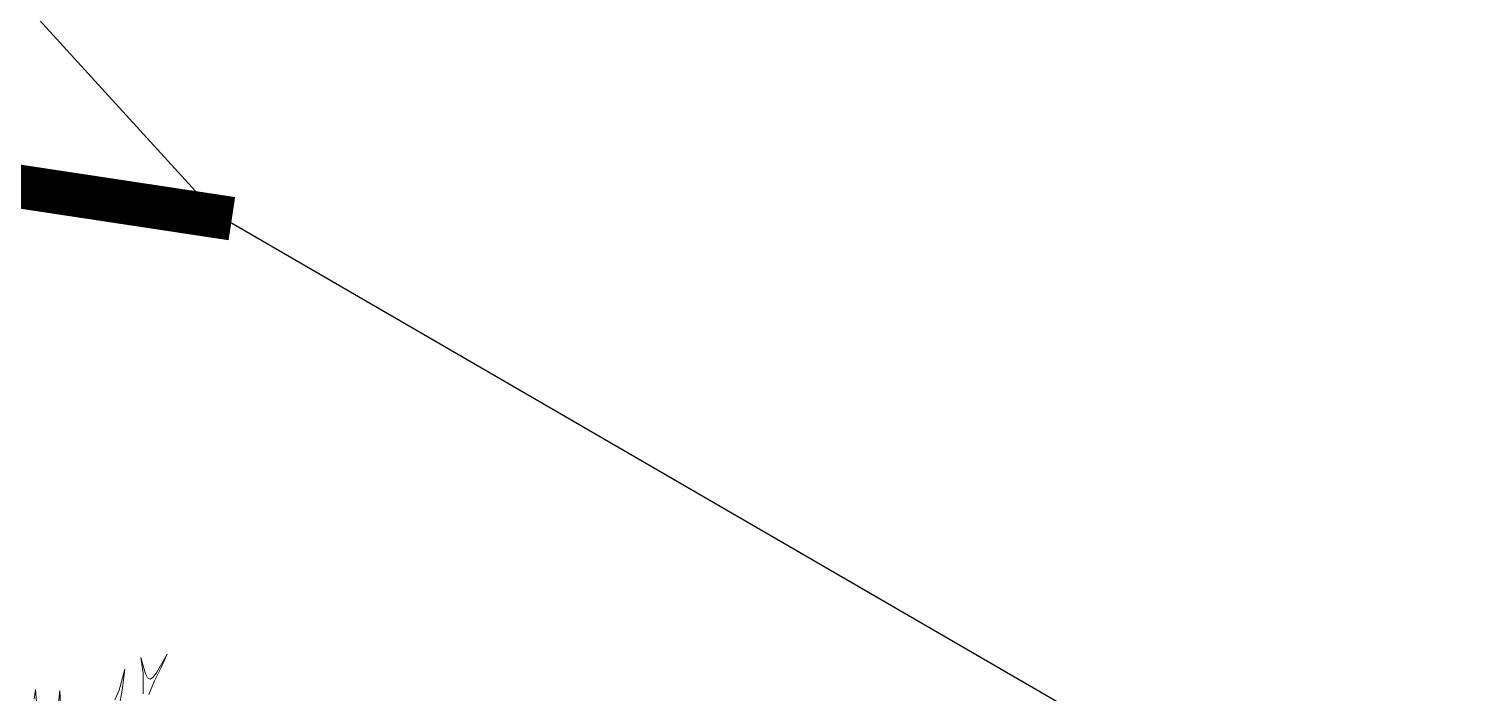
# Model space of a CAD drawing. Header units: inches. Extents: x -8940 to 26362, y -28010 to 990.
# Drawn here: x 4447.983 to 4450.553, y -7384.978 to -7383.781 of the extents above; entities that cross this region are included whole.
import ezdxf

# ---------------------------------------------------------------- set-up
doc = ezdxf.new("R2010")
doc.units = ezdxf.units.IN
doc.header["$MEASUREMENT"] = 0
doc.layers.add('BUILDING', color=5, linetype='Continuous', lineweight=15)
doc.layers.add('TREE', color=3, linetype='Continuous', lineweight=15)
doc.layers.add('Text', color=7, linetype='Continuous')

# ---------------------------------------------------------------- blocks, each defined once
blk = doc.blocks.new('tree2')
at = {"layer": 'TREE'}
for points in [[(5207.1633, 5948.8004), (5207.171, 5948.8192), (5207.1802, 5948.8379), (5207.1888, 5948.8567), (5207.1737, 5948.8306), (5207.1685, 5948.8241), (5207.1648, 5948.8216), (5207.1614, 5948.8235), (5207.1586, 5948.829), (5207.1519, 5948.8518), (5207.1553, 5948.8302), (5207.1553, 5948.8013)], [(5207.1214, 5948.7801), (5207.1263, 5948.8093), (5207.1294, 5948.8355), (5207.1217, 5948.8065), (5207.1158, 5948.7927)], [(5207.0395, 5948.7868), (5207.0386, 5948.8056), (5207.037, 5948.7887)], [(5207.0078, 5948.7733), (5207.0047, 5948.8072), (5207.0031, 5948.7936)]]:
    blk.add_lwpolyline(points, dxfattribs=at)

msp = doc.modelspace()

# ---------------------------------------------------------------- hatches: boundary and pattern name
at = {"layer": 'Text', "lineweight": 25}
h = msp.add_hatch(dxfattribs=at)
h.set_pattern_fill('ACAD_ISO07W100', color=0, scale=0.784833, style=0)
h.set_pattern_definition([(0, (-582.442, -27753.198), (0, 3.9241642), [0.3924164, -2.35449854])])
h.paths.add_polyline_path([(4453.012436, -7368.509246), (4432.544063, -7360.765981), (4417.35118, -7356.454306), (4399.865945, -7352.632595), (4389.807755, -7348.417064), (4382.319111, -7347.246699), (4375.943644, -7343.680138), (4368.217405, -7333.076598), (4361.929936, -7322.334389), (4357.719224, -7314.672477), (4356.412451, -7309.03143), (4355.412858, -7306.651874), (4313.200953, -7306.651874), (4313.200953, -7400.608297), (4453.122434, -7400.608297)])
h.paths.add_polyline_path([(4387.774257, -7337.654416), (4394.795484, -7337.654416), (4394.795484, -7334.638043), (4387.774257, -7334.638043)], flags=25)

# ---------------------------------------------------------------- linework, layer by layer
at = {"layer": 'BUILDING', "const_width": 0.078483}
msp.add_lwpolyline([(4437.469088, -7383.961749), (4438.661943, -7384.305469), (4440.626085, -7384.621766), (4442.821452, -7385.050807), (4444.417489, -7385.362721), (4445.138357, -7385.714887), (4446.005425, -7385.987154), (4447.035153, -7385.425885), (4447.183403, -7384.639758), (4447.200747, -7384.178777), (4447.235088, -7384.018434), (4447.316786, -7383.938982), (4447.427938, -7383.984022), (4448.348533, -7384.123352)], dxfattribs=at)
at = {"layer": 'Text'}
msp.add_lwpolyline([(4446.398353, -7382.00819), (4447.275381, -7382.969501), (4448.320948, -7384.115548), (4450.679463, -7385.482306), (4453.122434, -7387.108368)], dxfattribs=at)

# ---------------------------------------------------------------- block references
at = {"layer": 'TREE', "color": 3, "xscale": 1.288602291024512, "yscale": 1.288602291008523, "zscale": 1.288602291016571}
msp.add_blockref('tree2', (-2261.763195, -15050.617343), dxfattribs=at)

doc.saveas('drawing.dxf')
